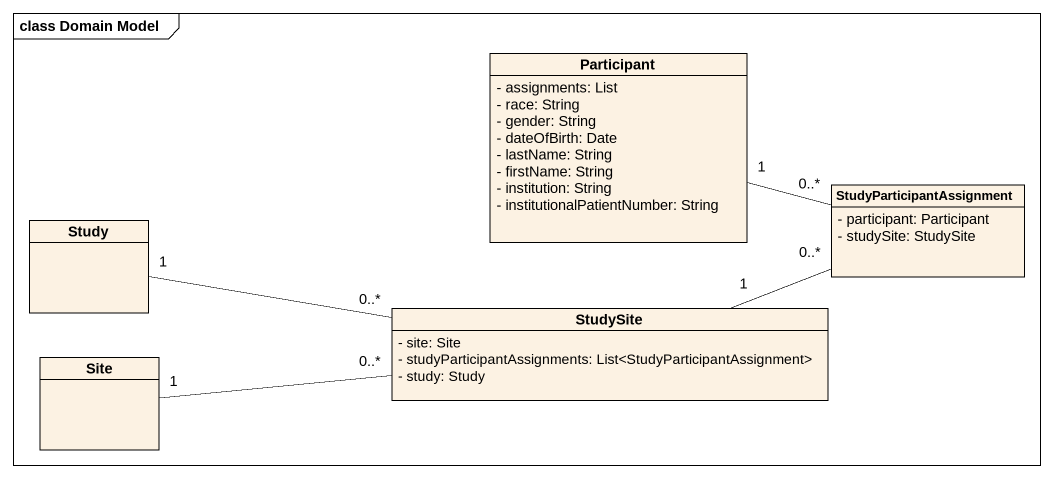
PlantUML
@startuml
mainframe class Domain Model
hide circle
hide empty members
skinparam classAttributeIconSize 0
class "Participant" as Participant_ {
  - assignments: List
  - race: String
  - gender: String
  - dateOfBirth: Date
  - lastName: String
  - firstName: String
  - institution: String
  - institutionalPatientNumber: String
}
class Study
class StudyParticipantAssignment {
  - participant: Participant
  - studySite: StudySite
}
class StudySite {
  - site: Site
  - studyParticipantAssignments: List<StudyParticipantAssignment>
  - study: Study
}
class Site
StudyParticipantAssignment "0..*" -left- "1" Participant_
StudySite "0..*" -left- "1" Study
StudySite "1" -right- "0..*" StudyParticipantAssignment
Site "1" -right- "0..*" StudySite
@enduml
